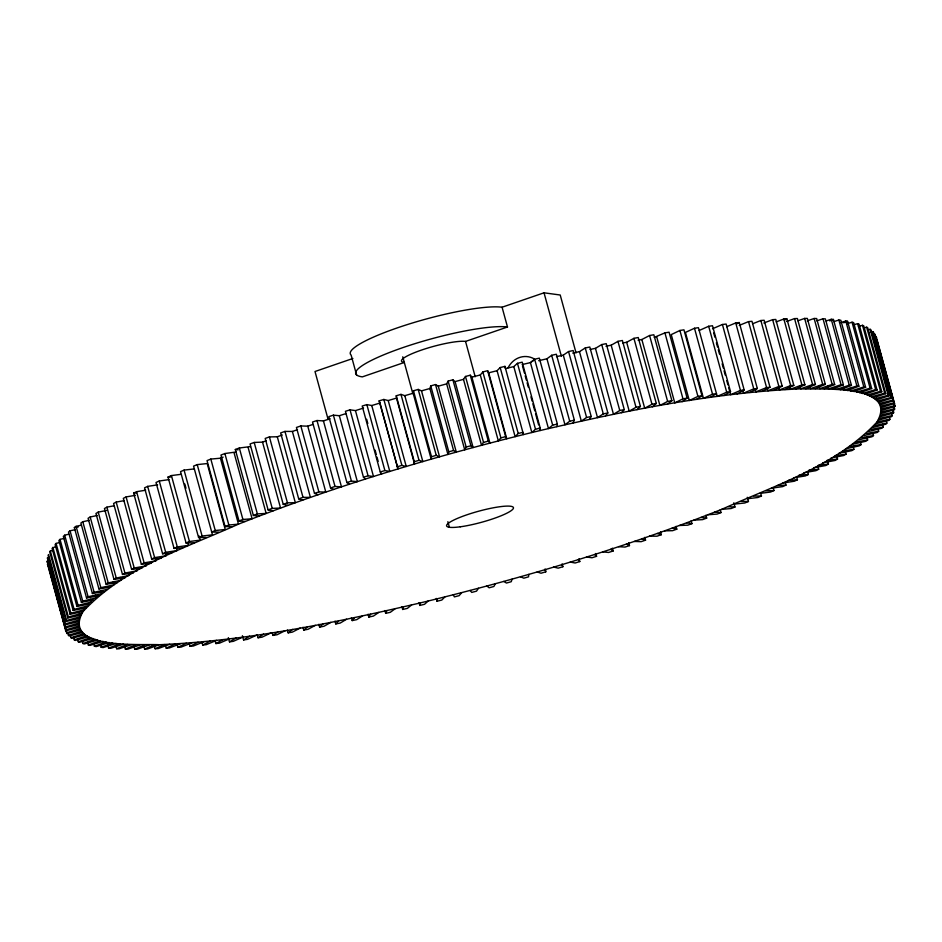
<?xml version="1.0" encoding="UTF-8"?>
<svg xmlns="http://www.w3.org/2000/svg" width="942" height="942" viewBox="0 0 942 942"><rect width="100%" height="100%" fill="white"/><g stroke="black" fill="none" stroke-linecap="round" stroke-linejoin="round"><path stroke-width="1.41" d="M428.198 601.02L424.536 604.293L419.802 605.435L419.873 603.021C522.28 578.306 623.533 548.114 721.572 509.398C775.301 485.236 835.813 466.09 877.002 421.992C899.151 383.17 818.468 389.929 800.747 388.834C712.635 392.696 625.853 410.665 540.166 430.518C437.759 455.233 336.494 485.424 238.467 524.141C184.726 548.303 124.226 567.449 83.037 611.546C60.889 650.369 141.571 643.61 159.292 644.717C247.393 640.843 334.186 622.874 419.873 603.021M448.121 381.11L466.149 447.038L464.712 449.805L446.673 383.865L448.121 381.11L452.89 379.814L455.08 381.592L463.488 379.355L465.489 376.459L470.27 375.199L471.895 377.141L480.302 374.963L482.857 371.937L487.638 370.712L488.698 372.82L497.082 370.701L500.19 367.545L504.947 366.367L505.442 368.628L513.802 366.591L517.464 363.318L522.198 362.175L540.225 428.104L540.166 430.518L539.389 427.715M413.467 390.777L431.507 456.705L431.189 459.178L413.149 393.25L413.467 390.777L418.213 389.423L421.51 390.859L429.882 388.504L430.765 385.89L435.534 384.56L438.277 386.173L456.305 452.113L453.573 450.5L435.534 384.56M528.851 574.361L528.533 576.834L523.787 578.188L520.49 576.74M65.316 624.746L47.441 557.923L65.316 624.746L78.633 621.614M893.958 405.99L894.559 409.688L881.111 413.491M411.572 604.988L407.368 608.379L402.67 609.474L403.306 606.919M556.734 426.62L557.37 424.065L539.33 358.137L534.632 359.232L530.428 362.611L522.127 364.578M430.765 385.89L448.804 451.819L447.921 454.444L429.882 388.504M512.118 579.106L511.235 581.72L506.466 583.051L503.723 581.438M66.187 621.437L66.564 620.495L48.525 554.567L48.148 555.509L66.187 621.437L79.399 618.435M879.993 416.764L893.475 413.043L893.075 409.299M395.063 608.803L390.329 612.3L385.667 613.348L386.868 610.652M573.172 422.887L574.373 420.191L556.333 354.251L551.671 355.299L546.937 358.796L538.694 360.692M495.327 583.734L493.879 586.501L489.11 587.784L486.92 586.006M53.023 550.305L50.326 551.023L49.749 552.024L67.789 617.952L80.871 615.079M67.789 617.952L68.354 616.963L50.326 551.023M891.473 412.784L892.251 415.587L891.674 416.576L878.179 420.203M368.063 614.255L368.84 617.057L370.595 614.219M589.445 419.32L591.199 416.482L573.16 350.542L568.556 351.543L563.292 355.146L556.486 356.653M471.895 377.141L489.934 443.081L488.309 441.139L483.529 442.387L481.527 445.283L463.488 379.355M478.512 588.255L476.511 591.152L471.73 592.412L470.105 590.469M55.543 546.607L52.081 548.35L70.12 614.29L83.037 611.546M70.12 614.29L70.886 613.254L84.38 609.721M889.154 416.446L889.919 419.249L889.154 420.297L875.66 423.818M351.425 617.787L352.19 620.59L354.51 617.622M605.518 415.917L607.849 412.949L589.81 347.009L585.253 347.963L579.471 351.66L572.748 353.097M488.698 372.82L506.737 438.748L505.666 436.652L500.897 437.865L498.342 440.891L480.302 374.963M461.698 592.648L459.143 595.674L454.362 596.887L453.302 594.791M60.123 542.404L56.084 543.428L55.119 544.511L73.158 610.451L85.899 607.861M73.158 610.451L74.124 609.368L87.594 605.953M886.116 420.285L886.881 423.088L885.916 424.171L872.445 427.597M335.011 621.143L335.776 623.945L338.649 620.849M621.379 412.69L624.263 409.593L606.224 343.665L601.726 344.56L595.45 348.352L590.139 349.435M504.947 366.367L523.481 434.556L522.987 432.307L518.23 433.485L515.121 436.641L497.082 370.701M444.918 596.898L441.81 600.054L437.053 601.231L436.287 598.429M64.068 538.4L60.029 539.389L58.875 540.52L76.914 606.448L89.466 603.999M76.914 606.448L78.068 605.317L91.492 602.02L90.726 599.206M882.36 424.289L883.125 427.091L881.971 428.221L868.536 431.518M318.843 624.299L319.609 627.113L323.035 623.887M636.992 409.652L640.419 406.438L622.391 340.498L617.964 341.345L611.181 345.219L605.965 346.244M540.225 428.104L535.503 429.246L531.83 432.519L513.802 366.591M68.695 534.232L64.692 535.186L63.338 536.351L81.377 602.291L93.705 599.995M81.377 602.291L82.731 601.114L96.084 597.934L95.319 595.132M877.897 428.445L878.662 431.248L877.308 432.425L863.955 435.604M302.971 627.266L303.736 630.08L307.704 626.736M652.335 406.803L656.303 403.459L638.264 337.53L633.931 338.331L626.666 342.276L622.815 342.994M557.37 424.065L552.671 425.16L548.456 428.551L530.428 362.611M75.348 529.616L70.049 530.841L68.507 532.042L86.546 597.982L98.627 595.839M86.546 597.982L88.089 596.769L101.336 593.707L100.57 590.905M872.728 432.755L873.493 435.557L871.951 436.77L858.704 439.832M287.392 630.045L288.158 632.847L292.668 629.397M667.372 404.142L671.882 400.691L653.842 334.763L649.591 335.505L641.855 339.52L638.075 340.192M574.373 420.191L569.71 421.239L564.965 424.736L546.937 358.796M104.221 591.552L92.398 593.531L74.359 527.591L76.09 526.342L81.342 525.177M92.398 593.531L94.129 592.283L107.258 589.351M866.876 437.206L867.641 440.008L865.91 441.256L852.781 444.188M272.156 632.612L272.921 635.414L277.961 631.858M682.079 401.681L687.118 398.125L669.079 332.196L664.922 332.879L654.266 337.377M591.199 416.482L586.595 417.483L581.332 421.086L563.292 355.146M378.708 612.465L373.444 616.056L368.84 617.057M89.302 520.325L82.802 521.727L80.894 523.01L98.934 588.938L110.461 587.125M98.934 588.938L100.841 587.655L113.829 584.864L113.064 582.062M860.34 441.786L861.106 444.6L859.198 445.884L846.199 448.675M257.284 634.967L258.049 637.769L263.607 634.119M696.432 399.42L701.99 395.77L683.951 329.83L679.9 330.465L671.257 334.598L689.297 400.527L697.928 396.394L701.99 395.77M607.849 412.949L603.292 413.903L597.511 417.6L579.471 351.66M362.529 615.95L356.747 619.636L352.19 620.59M97.309 515.51L90.185 516.981L88.089 518.3L106.128 584.228L117.361 582.58M106.128 584.228L108.224 582.91L121.047 580.26L120.282 577.458M853.134 446.508L853.911 449.31L851.815 450.629L838.992 453.279M242.412 635.709L243.566 639.924L249.63 636.168M710.398 397.371L716.473 393.626L712.529 394.192L703.462 398.372L685.423 332.432L694.489 328.252L698.434 327.686L717.239 396.417L726.706 392.202L730.533 391.695L712.505 325.755L708.678 326.262L699.199 330.489M624.263 409.593L619.765 410.5L613.477 414.28L595.45 348.352M346.55 619.259L340.274 623.039L335.776 623.945M106.646 510.446L98.227 512.118L95.954 513.461L113.994 579.401L124.897 577.917M113.994 579.401L116.266 578.047L128.901 575.538L128.136 572.736M845.28 451.336L846.046 454.138L843.773 455.492L831.138 458M228.353 637.64L229.495 641.855L236.065 638.017M723.974 395.522L730.533 391.695M640.419 406.438L636.003 407.285L629.221 411.148L611.181 345.219M330.819 622.391L324.036 626.253L319.609 627.113M113.805 505.842L106.905 507.149L104.456 508.527L122.484 574.455L133.058 573.148M122.484 574.455L124.933 573.077L137.355 570.722L136.59 567.92M836.779 456.281L837.544 459.084L835.095 460.461L822.672 462.816M215.106 640.76L215.871 643.563L222.924 639.653M737.115 393.897L744.168 389.976L726.129 324.048L722.42 324.495L712.552 328.746M656.303 403.459L651.97 404.259L644.705 408.204L626.666 342.276M315.334 625.335L308.069 629.28L303.736 630.08M124.32 500.614L116.196 502.086L113.582 503.487L131.621 569.415L141.818 568.273M131.621 569.415L134.235 568.014L146.422 565.801L145.657 562.998M827.653 461.321L828.418 464.123L825.804 465.525L813.617 467.738M736.785 323.883L739.293 322.553L757.333 388.493L749.797 392.473M201.941 642.244L202.707 645.046L210.243 641.066M671.882 400.691L667.631 401.433L659.895 405.449L641.855 339.52M300.145 628.09L292.409 632.106L288.158 632.847M135.389 495.327L126.098 496.929L123.32 498.353L141.359 564.282L151.179 563.316M141.359 564.282L144.138 562.857L156.078 560.808L155.312 557.994M817.915 466.455L818.68 469.257L815.902 470.682L803.962 472.731M189.26 643.504L190.025 646.318L198.02 642.267M762.019 391.283L770.014 387.233L751.975 321.293L748.537 321.622L739.258 325.379M687.118 398.125L682.962 398.807L674.766 402.893L656.727 336.953M285.273 630.657L277.078 634.731L272.921 635.414M161.117 558.276L151.686 559.065L133.646 493.137L136.59 491.689L145.669 490.217M151.686 559.065L154.629 557.617L166.298 555.721L165.521 552.919M807.588 471.671L808.354 474.474L805.41 475.922L793.741 477.818M177.084 644.54L177.861 647.354L186.304 643.245M773.735 390.306L782.178 386.196L764.139 320.256L760.853 320.515L752.634 323.754M270.743 633.012L262.1 637.145L258.049 637.769M157.608 484.859L147.659 486.378L144.562 487.838L162.601 553.778L171.609 553.166M162.601 553.778L165.698 552.306L177.061 550.575L176.295 547.773M796.673 476.958L797.438 479.772L794.341 481.232L782.979 482.963M165.451 645.352L166.216 648.155L175.094 643.998M784.945 389.541L793.823 385.384L775.784 319.456L772.64 319.656L763.868 323M256.577 635.167L247.51 639.347L243.566 639.924M168.936 479.631L159.269 480.997L156.019 482.481L174.058 548.421L182.642 547.985M174.058 548.421L177.308 546.937L188.365 545.371L187.588 542.568M785.204 482.316L785.981 485.118L782.731 486.602L771.675 488.168M784.215 320.08L786.876 318.879L804.915 384.807L795.613 389.011M154.358 645.929L155.124 648.732L164.426 644.528M242.8 637.122L233.322 641.337L229.495 641.855M194.205 542.757L186.069 543.004L168.029 477.076L171.42 475.569L180.793 474.356M186.069 543.004L189.46 541.509L200.175 540.119L199.021 535.904M773.205 487.732L773.971 490.535L770.58 492.03L759.864 493.42M143.843 646.271L144.609 649.073L154.311 644.834M805.728 388.705L815.431 384.466L797.391 318.526L794.553 318.596L786.652 321.469M744.168 389.976L740.459 390.424L730.592 394.686L728.672 387.668M229.448 638.864L219.58 643.115L215.871 643.563M194.441 468.892L184.079 470.105L180.546 471.612L198.585 537.552L206.263 537.47M198.585 537.552L202.106 536.033L212.48 534.821L193.557 466.113L197.219 464.606L207.205 463.558L225.244 529.486L215.259 530.534L211.597 532.053L218.803 532.159M760.689 493.184L761.454 495.998L757.921 497.506L747.559 498.718M133.905 646.389L134.682 649.191L144.762 644.917M815.277 388.622L825.357 384.348L807.318 318.42L804.656 318.42L797.921 320.798M726.753 326.686L735.726 322.941L739.293 322.553M757.333 388.493L753.753 388.881L743.509 393.155L742.743 390.353M216.53 640.383L206.274 644.658L202.707 645.046M747.289 497.282L748.443 501.485L744.781 503.004L734.795 504.052M124.579 646.271L125.357 649.073L135.801 644.775M824.238 388.763L834.683 384.466L816.643 318.537L814.147 318.478L807.282 320.845M770.014 387.233L766.576 387.551L755.967 391.848L755.201 389.046M204.073 641.69L193.463 645.988L190.025 646.318M223.136 457.129L220.428 458.212L210.831 459.072L207.04 460.591L225.079 526.531L231.803 526.813M225.079 526.531L228.859 525.012L238.467 524.141L220.428 458.212M733.806 502.804L734.96 507.008L731.169 508.527L721.572 509.398M115.878 645.918L116.643 648.72L127.453 644.41M832.587 389.128L843.384 384.819L825.357 318.891L823.025 318.773L816.738 320.869M782.178 386.196L778.881 386.455L767.942 390.765L767.177 387.951M192.097 642.774L181.147 647.083L177.861 647.354M236.395 451.948L224.879 453.538L220.97 455.057L239.009 520.997L245.238 521.456M239.009 520.997L242.906 519.466L252.103 518.771L234.075 452.843M720.265 509.74L721.03 512.554L717.121 514.073L707.925 514.768M829.702 320.904L833.423 319.468L851.45 385.408L840.323 389.717M107.812 645.329L108.577 648.131L119.716 643.822M793.823 385.384L790.668 385.584L779.411 389.894L778.634 387.091M180.629 643.645L169.36 647.955L166.216 648.155M259.085 516.098L253.363 515.451L235.323 449.511L239.339 447.992L250.501 446.579M253.363 515.451L257.378 513.92L266.15 513.414L248.111 447.474M705.911 515.286L706.677 518.1L702.661 519.619L693.889 520.137M100.405 644.516L101.171 647.319L112.604 643.009M847.423 390.53L858.868 386.22L840.829 320.28L838.863 320.033L833.682 321.681M776.161 321.881L783.874 319.008L786.876 318.879M804.915 384.807L801.913 384.948L790.35 389.246L789.584 386.444M169.69 644.293L158.126 648.602L155.124 648.732M266.197 440.774L262.524 442.116L254.199 442.446L250.066 443.965L268.105 509.905L273.31 510.729M268.105 509.905L272.226 508.374L280.563 508.044L262.524 442.116M691.157 520.832L691.934 523.634L687.801 525.165L679.476 525.495M843.667 322.765L847.576 321.328L865.616 387.256L853.888 391.566M93.647 643.48L94.424 646.283L106.152 641.985M815.431 384.466L812.593 384.536L800.747 388.834L799.97 386.02M159.292 644.717L147.447 649.003L144.609 649.073M282.306 434.992L277.301 436.77L269.412 436.923L265.197 438.442L283.236 504.37L287.911 505.371M283.236 504.37L287.451 502.851L295.329 502.698L277.301 436.77M676.038 526.366L676.803 529.168L672.588 530.687L664.699 530.841M87.582 642.208L88.348 645.011L100.347 640.725M859.693 392.814L871.691 388.528L853.652 322.6L852.051 322.223L846.764 323.824M825.357 384.348L822.684 384.36L810.579 388.634L809.814 385.831M149.46 644.905L137.344 649.179L134.682 649.191M297.495 429.682L292.385 431.448L284.967 431.412L280.657 432.931L298.696 498.86L302.841 500.037M298.696 498.86L303.006 497.352L310.424 497.376L292.385 431.448M660.566 531.877L661.343 534.679L657.033 536.186L649.615 536.163M82.189 640.713L82.955 643.516L95.213 639.253M864.827 394.286L877.073 390.023L859.045 324.095L857.632 323.659L853.629 324.837M834.683 384.466L832.186 384.418L819.834 388.657L819.069 385.855M140.205 644.881L127.853 649.132L125.357 649.073M352.897 358.478L315.005 371.501L328.146 419.543M356.559 374.892L351.142 355.11A82.131 13.553 -15.3 0 1 407.274 324.59A82.131 13.553 -15.3 0 1 502.074 307.222L544.029 292.809L560.219 295.011L576.068 352.944M507.491 327.004A82.131 13.553 -15.3 0 0 402.94 347.586A82.131 13.553 -15.3 0 0 362.364 376.871L404.306 362.458A34.654 5.723 -15.3 0 1 421.427 350.094A34.654 5.723 -15.3 0 1 465.548 341.416L507.491 327.004L502.074 307.222M312.98 424.406L307.775 426.161L300.839 425.949L296.447 427.444L314.487 493.384L318.09 494.727M314.487 493.384L318.879 491.877L325.814 492.089L307.775 426.161M644.787 537.352L645.553 540.155L641.161 541.662L634.225 541.45M77.503 638.994L78.268 641.796L90.75 637.569M869.289 395.97L881.771 391.742L863.732 325.802L862.507 325.308L858.492 326.474M843.384 384.819L841.053 384.701L828.489 388.916L827.724 386.114M131.55 644.622L118.975 648.838L116.643 648.72M330.041 418.743L323.436 420.909L316.995 420.521L312.52 422.016L330.56 487.944L333.609 489.463M330.56 487.944L335.022 486.461L341.475 486.849L323.436 420.909M628.714 542.792L629.48 545.595L625.005 547.078L618.564 546.69M73.523 637.063L74.288 639.865L86.97 635.673M873.069 397.865L885.751 393.674L867.712 327.745L866.687 327.192L863.991 327.946M826.158 320.951L831.268 319.291L833.423 319.468M836.531 389.387L849.295 385.219L851.45 385.408M123.496 644.151L110.732 648.32L108.577 648.131M346.032 413.573L339.344 415.716L333.397 415.151L328.864 416.623L346.903 482.563L349.4 484.247M346.903 482.563L351.437 481.091L357.371 481.656L339.344 415.716M612.371 548.173L613.136 550.988L608.603 552.459L602.656 551.882M70.25 634.908L71.015 637.71L83.885 633.566M876.154 399.973L889.024 395.828L870.985 329.9L870.161 329.288L867.452 330.018M858.868 386.22L856.89 385.973L843.961 390.094L843.184 387.292M116.078 643.445L103.137 647.566L101.171 647.319M363.588 408.051L355.452 410.594L350.024 409.841L345.431 411.301L363.471 477.229L365.414 479.078M363.471 477.229L368.063 475.781L373.491 476.522L355.452 410.594M595.803 553.507L596.569 556.31L591.976 557.758L586.548 557.016M67.694 632.541L68.46 635.344L81.483 631.258M878.556 402.281L891.579 398.195L873.54 332.255L872.904 331.584L870.208 332.302M840.558 322.647L845.786 321.022L847.576 321.328M865.616 387.256L863.826 386.95L850.744 391.012L849.967 388.21M109.296 642.526L96.214 646.589L94.424 646.283M413.149 393.25L404.813 395.664L400.974 394.38L396.252 395.77L396.511 398.089L388.222 400.55L383.841 399.455L379.155 400.856L398.007 468.963L379.979 403.035L371.76 405.531L366.85 404.613L362.211 406.037L380.25 471.977L381.628 473.991M380.25 471.977L384.889 470.541L389.8 471.459L371.76 405.531M579.024 558.759L579.789 561.573L575.15 562.998L570.24 562.08M78.563 624.605L65.175 627.867L47.1 561.091L66.623 632.777L79.787 628.738M880.252 404.801L893.416 400.762L874.941 334.104L894.9 406.52L881.524 410.406M856.867 392.155L870.09 388.163L871.691 388.528M103.161 641.384L89.949 645.388L88.348 645.011M397.194 466.796L401.881 465.383L406.261 466.49L388.222 400.55M562.068 563.94L562.845 566.743L558.159 568.156L553.778 567.06M78.798 626.03L65.516 629.998L65.752 630.787L79.21 627.419M881.241 407.509L894.523 403.541L876.248 336.824L876.484 337.613M877.073 390.023L875.66 389.588L862.342 393.52L861.577 390.718M97.697 640.018L84.368 643.951L82.955 643.516M396.511 398.089L414.539 464.029L414.292 461.698L419.013 460.32L422.852 461.592L404.813 395.664M545.489 569.51L545.748 571.841L541.026 573.219L537.187 571.947M78.504 623.133L65.139 627.019L65.175 627.867M867.146 395.098L880.546 391.248L881.771 391.742M92.893 638.441L79.493 642.291L78.268 641.796M431.507 456.705L436.252 455.351L439.549 456.799L421.51 390.859M65.481 623.851L78.928 620.048M871.268 396.888L884.726 393.12L885.751 393.674M88.772 636.651L75.313 640.419L74.288 639.865M448.804 451.819L453.573 450.5M66.564 620.495L80.046 616.786L79.281 613.972M438.277 386.173L446.673 383.865M874.694 398.89L888.2 395.216L889.024 395.828M85.333 634.649L71.839 638.323L71.015 637.71M466.149 447.038L470.929 445.754L473.12 447.532L455.08 381.592M68.354 616.963L81.86 613.336M891.579 398.195L890.944 397.524L877.438 401.104L876.672 398.301M82.602 632.435L69.096 636.015L68.46 635.344M879.487 403.517L892.981 400.044M66.623 632.777L67.059 633.507L80.553 630.021M880.829 406.132L894.288 402.764L894.523 403.541M881.476 408.934L894.865 405.684L876.825 339.744L876.861 340.58M881.406 411.925L894.723 408.793M880.64 415.104L893.852 412.101M879.169 418.46L892.251 415.587M877.002 421.992L889.919 419.249M874.141 425.69L886.881 423.088M870.573 429.54L883.125 427.091M866.334 433.544L878.662 431.248M861.412 437.7L873.493 435.557M74.359 527.591L78.292 526.931M855.819 441.998L867.641 440.008M849.578 446.414L861.106 444.6M842.678 450.959L853.911 449.31M835.142 455.622L846.046 454.138M826.982 460.402L837.544 459.084M818.221 465.266L828.418 464.123M808.86 470.223L818.68 469.257M133.646 493.137L136.343 492.901M798.922 475.263L808.354 474.474M788.43 480.385L797.438 479.772M777.397 485.554L785.981 485.118M168.029 477.076L170.738 476.982M765.834 490.794L773.971 490.535M753.777 496.069L761.454 495.998M741.236 501.38L748.443 501.485M728.237 506.725L734.96 507.008M714.801 512.083L721.03 512.554M235.323 449.511L238.185 449.84M700.954 517.452L706.677 518.1M686.73 522.81L691.934 523.634M672.129 528.168L676.803 529.168M657.198 533.502L661.343 534.679M641.949 538.812L645.553 540.155M626.43 544.076L629.48 545.595M610.64 549.292L613.136 550.988M594.626 554.461L596.569 556.31M578.412 559.56L579.789 561.573M562.021 564.576L562.845 566.743M379.155 400.856L379.979 403.035M47.712 564.847L47.477 564.07L65.752 630.787M872.904 331.584L890.944 397.524M892.71 410.241L893.475 413.043M870.161 329.288L888.2 395.216M866.687 327.192L884.726 393.12M862.507 325.308L880.546 391.248M857.632 323.659L875.66 389.588M852.051 322.223L870.09 388.163M845.786 321.022L863.826 386.95M838.863 320.033L856.89 385.973M831.268 319.291L849.295 385.219M823.025 318.773L841.053 384.701M814.147 318.478L832.186 384.418M804.656 318.42L822.684 384.36M794.553 318.596L812.593 384.536M783.874 319.008L801.913 384.948M772.64 319.656L790.668 385.584M760.853 320.515L778.881 386.455M748.537 321.622L766.576 387.551M735.726 322.941L753.753 388.881M722.42 324.495L740.459 390.424M713.706 332.962L714.86 337.165M716.391 342.782L717.545 346.986M718.31 349.788L719.464 354.004M722.149 363.824L723.303 368.028M724.068 370.83L725.222 375.046M726.753 380.65L727.907 384.866M708.678 326.262L726.706 392.202M694.489 328.252L712.529 394.192M679.9 330.465L697.928 396.394M664.922 332.879L682.962 398.807M649.591 335.505L667.631 401.433M633.931 338.331L651.97 404.259M617.964 341.345L636.003 407.285M601.726 344.56L619.765 410.5M585.253 347.963L603.292 413.903M568.556 351.543L586.595 417.483M544.029 292.809L561.42 356.394M551.671 355.299L569.71 421.239M534.632 359.232L552.671 425.16M522.504 365.991L524.423 372.997M525.189 375.811L526.342 380.015M527.108 382.817L528.262 387.032M530.947 396.853L532.1 401.057M532.866 403.859L534.785 410.877M535.551 413.679L538.624 424.901M517.464 363.318L535.503 429.246M500.19 367.545L518.23 433.485M544.982 569.027L545.748 571.841M487.638 370.712L505.666 436.652M482.857 371.937L500.897 437.865M465.548 341.416L475.204 376.741M470.27 375.199L488.309 441.139M465.489 376.459L483.529 442.387M452.89 379.814L470.929 445.754M418.213 389.423L436.252 455.351M402.764 356.806L412.808 393.544M447.862 521.68L449.405 527.296M400.974 394.38L419.013 460.32M396.252 395.77L414.292 461.698M383.841 399.455L401.881 465.383M366.85 404.613L384.889 470.541M419.037 602.633L419.802 605.435M366.662 419.272L367.804 423.488M375.104 450.135L376.247 454.35M377.024 457.153L378.166 461.356M350.024 409.841L368.063 475.781M401.904 606.672L402.67 609.474M333.397 415.151L351.437 481.091M384.901 610.546L385.667 613.348M316.995 420.521L335.022 486.461M300.839 425.949L318.879 491.877M284.967 431.412L303.006 497.352M269.412 436.923L287.451 502.851M254.199 442.446L272.226 508.374M239.339 447.992L257.378 513.92M224.879 453.538L242.906 519.466M210.831 459.072L228.859 525.012M197.219 464.606L215.259 530.534M184.079 470.105L202.106 536.033M184.82 484L185.974 488.215M171.42 475.569L189.46 541.509M159.269 480.997L177.308 546.937M147.659 486.378L165.698 552.306M136.59 491.689L154.629 557.617M126.098 496.929L144.138 562.857M116.196 502.086L134.235 568.014M106.905 507.149L124.933 573.077M98.227 512.118L116.266 578.047M90.185 516.981L108.224 582.91M82.802 521.727L100.841 587.655M76.09 526.342L94.129 592.283M70.049 530.841L88.089 596.769M64.692 535.186L82.731 601.114M60.029 539.389L78.068 605.317M56.084 543.428L74.124 609.368M52.846 547.314L70.886 613.254M49.019 567.567L54.012 585.806M54.777 588.609L59.77 606.848M60.535 609.651L62.455 616.669M63.22 619.471L64.374 623.686M65.139 626.489L67.059 633.507M436.558 598.982L437.053 601.231M894.865 405.684L894.9 406.52M531.135 362.011A20.795 19.123 -82.2 0 1 533.36 360.692M508.115 367.745A20.795 19.123 -82.2 0 1 534.09 358.82M460.249 526.802A34.654 5.723 -15.3 0 0 513.284 508.574A34.654 5.723 -15.3 0 0 466.525 514.933A34.654 5.723 -15.3 0 0 460.249 526.802"/></g></svg>
